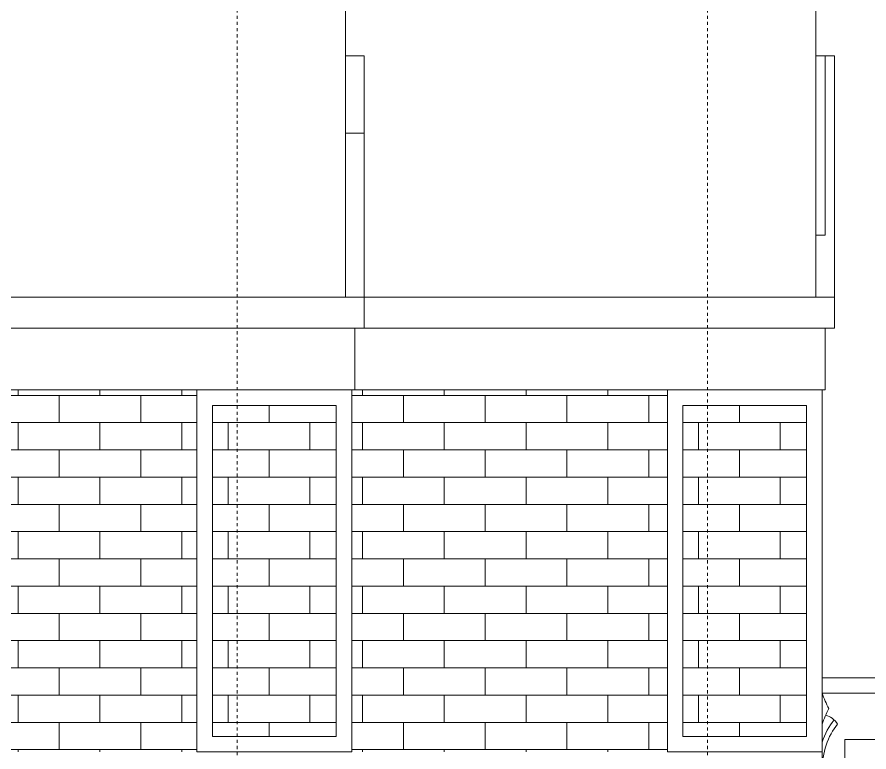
# Model space of a CAD drawing. Header units: millimetres. Extents: x 54 to 1314, y 20 to 614.
# Drawn here: x 409.99 to 437.52, y 195.62 to 219.37 of the extents above; entities that cross this region are included whole.
import ezdxf

# ---------------------------------------------------------------- set-up
doc = ezdxf.new("R2010")
doc.units = ezdxf.units.MM
doc.linetypes.add('CENTER2', pattern=[1.125, 0.75, -0.125, 0.125, -0.125])
for name, color, linetype, lineweight in [('A_РАЗМ.ОСНОВНЫЕ', 4, 'Continuous', 13), ('А_КИРПИЧ ОБЛИЦ.', 250, 'Continuous', 30), ('А_МЕТАЛ.ОГРАЖД.', 102, 'Continuous', 18), ('А_ПЕРВЫЙ ПЛАН', 102, 'Continuous', 15), ('А_ШТУКАТУРКА ФАСАД', 7, 'Continuous', 15), ('ОСИ', 40, 'CENTER2', 18)]:
    doc.layers.add(name, color=color, linetype=linetype, lineweight=lineweight)

# ---------------------------------------------------------------- blocks, each defined once
blk = doc.blocks.new('Половина')
at = {"layer": 'А_МЕТАЛ.ОГРАЖД.', "ltscale": 100}
for p, q in [((5.023, 2), (-0.74, 2)), ((5.023, 1.5), (-0.74, 1.5))]:
    blk.add_line(p, q, dxfattribs=at)
at = {"layer": 'А_МЕТАЛ.ОГРАЖД.', "lineweight": 20, "ltscale": 100}
for p, q in [((-0.74, 2), (5.023, 2)), ((-0.74, 2), (-0.74, -9)), ((-0.74, 1.5), (5.023, 1.5)), ((1.48, 0.5), (2.59, 0.5)), ((1.48, 0.5), (1.48, 0)), ((1.628, 0.3), (2.442, 0.3)), ((1.628, 0.3), (1.628, 0)), ((2.442, 0.3), (2.442, 0)), ((2.59, 0.5), (2.59, 0)), ((0, 0), (5.023, 0)), ((0, 0), (0, -3.5)), ((3.334, -5), (3.146, -5.431)), ((3.386, -5.275), (3.274, -5.532)), ((-0.74, -8), (5.023, -8))]:
    blk.add_line(p, q, dxfattribs=at)
for centre, major_axis, ratio, start_param, end_param in [((2.249, 3.506), (0, 4.51), 0.74, 2.031713, 2.15992), ((2.249, -1.506), (0, 4.51), 0.74, 0.981673, 1.10988), ((0.74, -1), (0, 2.2), 0.74, 0.734134, 1.141097), ((-0.74, -0.115), (0, 0.915), 0.74, -0.833566, -0.170745), ((0.74, -1), (0, 2), 0.74, 0.722734, 1.570796), ((-0.74, 0), (-0.036, 7), 0.454544, 3.130274, 4.71005), ((-0.74, 0), (0, 7), 0.475714, 3.141593, 4.712389), ((-0.74, -11.354), (0, 10.354), 0.74, -0.851442, 0), ((-0.74, -11.893), (0, 10.893), 0.74, -0.796615, 0), ((-0.74, -14.354), (0, 12.354), 0.74, -0.203355, 0), ((-0.74, -14.354), (0, 12.154), 0.74, -0.189208, 0), ((-0.74, -2), (0, 4), 0.4625, 3.141593, 4.648707), ((-0.74, -2.417), (0, 3.583), 0.4721, 3.141597, 4.712389), ((2.59, -3.5), (0, 3.5), 0.74, 1.570796, 3.913132), ((-0.74, -14.354), (0, 10.354), 0.74, -0.851442, 0), ((2.489, -3.557), (0, 3.357), 0.74, 1.718985, 3.887211), ((-0.74, -14.354), (0, 10.854), 0.74, -0.693766, -0.531989), ((-0.74, -14.354), (0, 10.654), 0.74, -0.673035, -0.550763)]:
    blk.add_ellipse(centre, major_axis=major_axis, ratio=ratio, start_param=start_param, end_param=end_param, dxfattribs=at)
at = {"layer": 'А_ПЕРВЫЙ ПЛАН', "ltscale": 100}
blk.add_line((5.023, -9), (5.023, 2), dxfattribs=at)

msp = doc.modelspace()

# ---------------------------------------------------------------- hatches: boundary and pattern name
at = {"layer": 'А_КИРПИЧ ОБЛИЦ.', "lineweight": 9}
h = msp.add_hatch(dxfattribs=at)
h.set_pattern_fill('AR-BRSTD', color=41, scale=0.013, style=0)
h.set_pattern_definition([(0, (299131.4048, -46894.06874), (0, 0.8806434), []), (90, (299131.4048, -46894.0687), (-1.3208, 0.8806434), [0.8806434, -0.8806434])])
h.paths.add_polyline_path([(415.809, 195.62), (415.809, 207.32), (382.209, 207.32), (382.209, 195.62)])
h = msp.add_hatch(dxfattribs=at)
h.set_pattern_fill('AR-BRSTD', color=41, scale=0.013, style=0)
h.set_pattern_definition([(0, (299134.6082, -46894.06874), (0, 0.8806434), []), (90, (299134.6082, -46894.0687), (-1.3208, 0.8806434), [0.8806434, -0.8806434])])
h.paths.add_polyline_path([(420.809, 195.62), (431.009, 195.62), (431.009, 207.32), (420.809, 207.32)])
h = msp.add_hatch(dxfattribs=at)
h.set_pattern_fill('AR-BRSTD', color=41, scale=0.013, style=0)
h.set_pattern_definition([(0, (298990.25945, -46894.06874), (0, 0.8806434), []), (90, (298990.2594, -46894.0687), (-1.3208, 0.8806434), [0.8806434, -0.8806434])])
h.paths.add_polyline_path([(420.309, 196.12), (416.309, 196.12), (416.309, 206.82), (420.309, 206.82)])
h = msp.add_hatch(dxfattribs=at)
h.set_pattern_fill('AR-BRSTD', color=41, scale=0.013, style=0)
h.set_pattern_definition([(0, (299005.45945, -46894.06874), (0, 0.8806434), []), (90, (299005.4594, -46894.0687), (-1.3208, 0.8806434), [0.8806434, -0.8806434])])
h.paths.add_polyline_path([(435.509, 196.12), (431.509, 196.12), (431.509, 206.82), (435.509, 206.82)])

# ---------------------------------------------------------------- linework, layer by layer
at = {"layer": 'А_ШТУКАТУРКА ФАСАД', "color": 7}
for p, q in [((420.609, 220.62), (420.609, 210.32)), ((435.809, 220.62), (435.809, 210.32)), ((420.609, 218.12), (421.209, 218.12)), ((421.209, 218.12), (421.209, 210.32)), ((435.809, 218.12), (436.409, 218.12)), ((436.409, 218.12), (436.409, 210.32)), ((420.609, 215.62), (421.209, 215.62)), ((383.209, 210.32), (436.409, 210.32)), ((421.209, 210.32), (421.209, 209.32)), ((436.409, 210.32), (436.409, 209.32)), ((436.409, 209.32), (382.209, 209.32)), ((420.909, 209.32), (420.909, 207.32)), ((436.109, 209.32), (436.109, 207.32)), ((436.109, 207.32), (382.209, 207.32))]:
    msp.add_line(p, q, dxfattribs=at)
msp.add_lwpolyline([(435.809, 218.12), (436.109, 218.12), (436.109, 212.32), (435.809, 212.32)], dxfattribs=at)
for points in [[(415.809, 207.32), (420.809, 207.32), (420.809, 195.62), (415.809, 195.62)], [(431.009, 207.32), (436.009, 207.32), (436.009, 195.62), (431.009, 195.62)], [(416.309, 206.82), (420.309, 206.82), (420.309, 196.12), (416.309, 196.12)], [(431.509, 206.82), (435.509, 206.82), (435.509, 196.12), (431.509, 196.12)]]:
    msp.add_lwpolyline(points, close=True, dxfattribs=at)
at = {"layer": 'ОСИ', "ltscale": 0.01}
for p, q in [((417.109, 134.514), (417.109, 225.82)), ((432.309, 134.514), (432.309, 225.82))]:
    msp.add_line(p, q, dxfattribs=at)

# ---------------------------------------------------------------- block references
at = {"layer": 'A_РАЗМ.ОСНОВНЫЕ'}
msp.add_blockref('Половина', (436.749, 196.02), dxfattribs=at)

doc.saveas('drawing.dxf')
